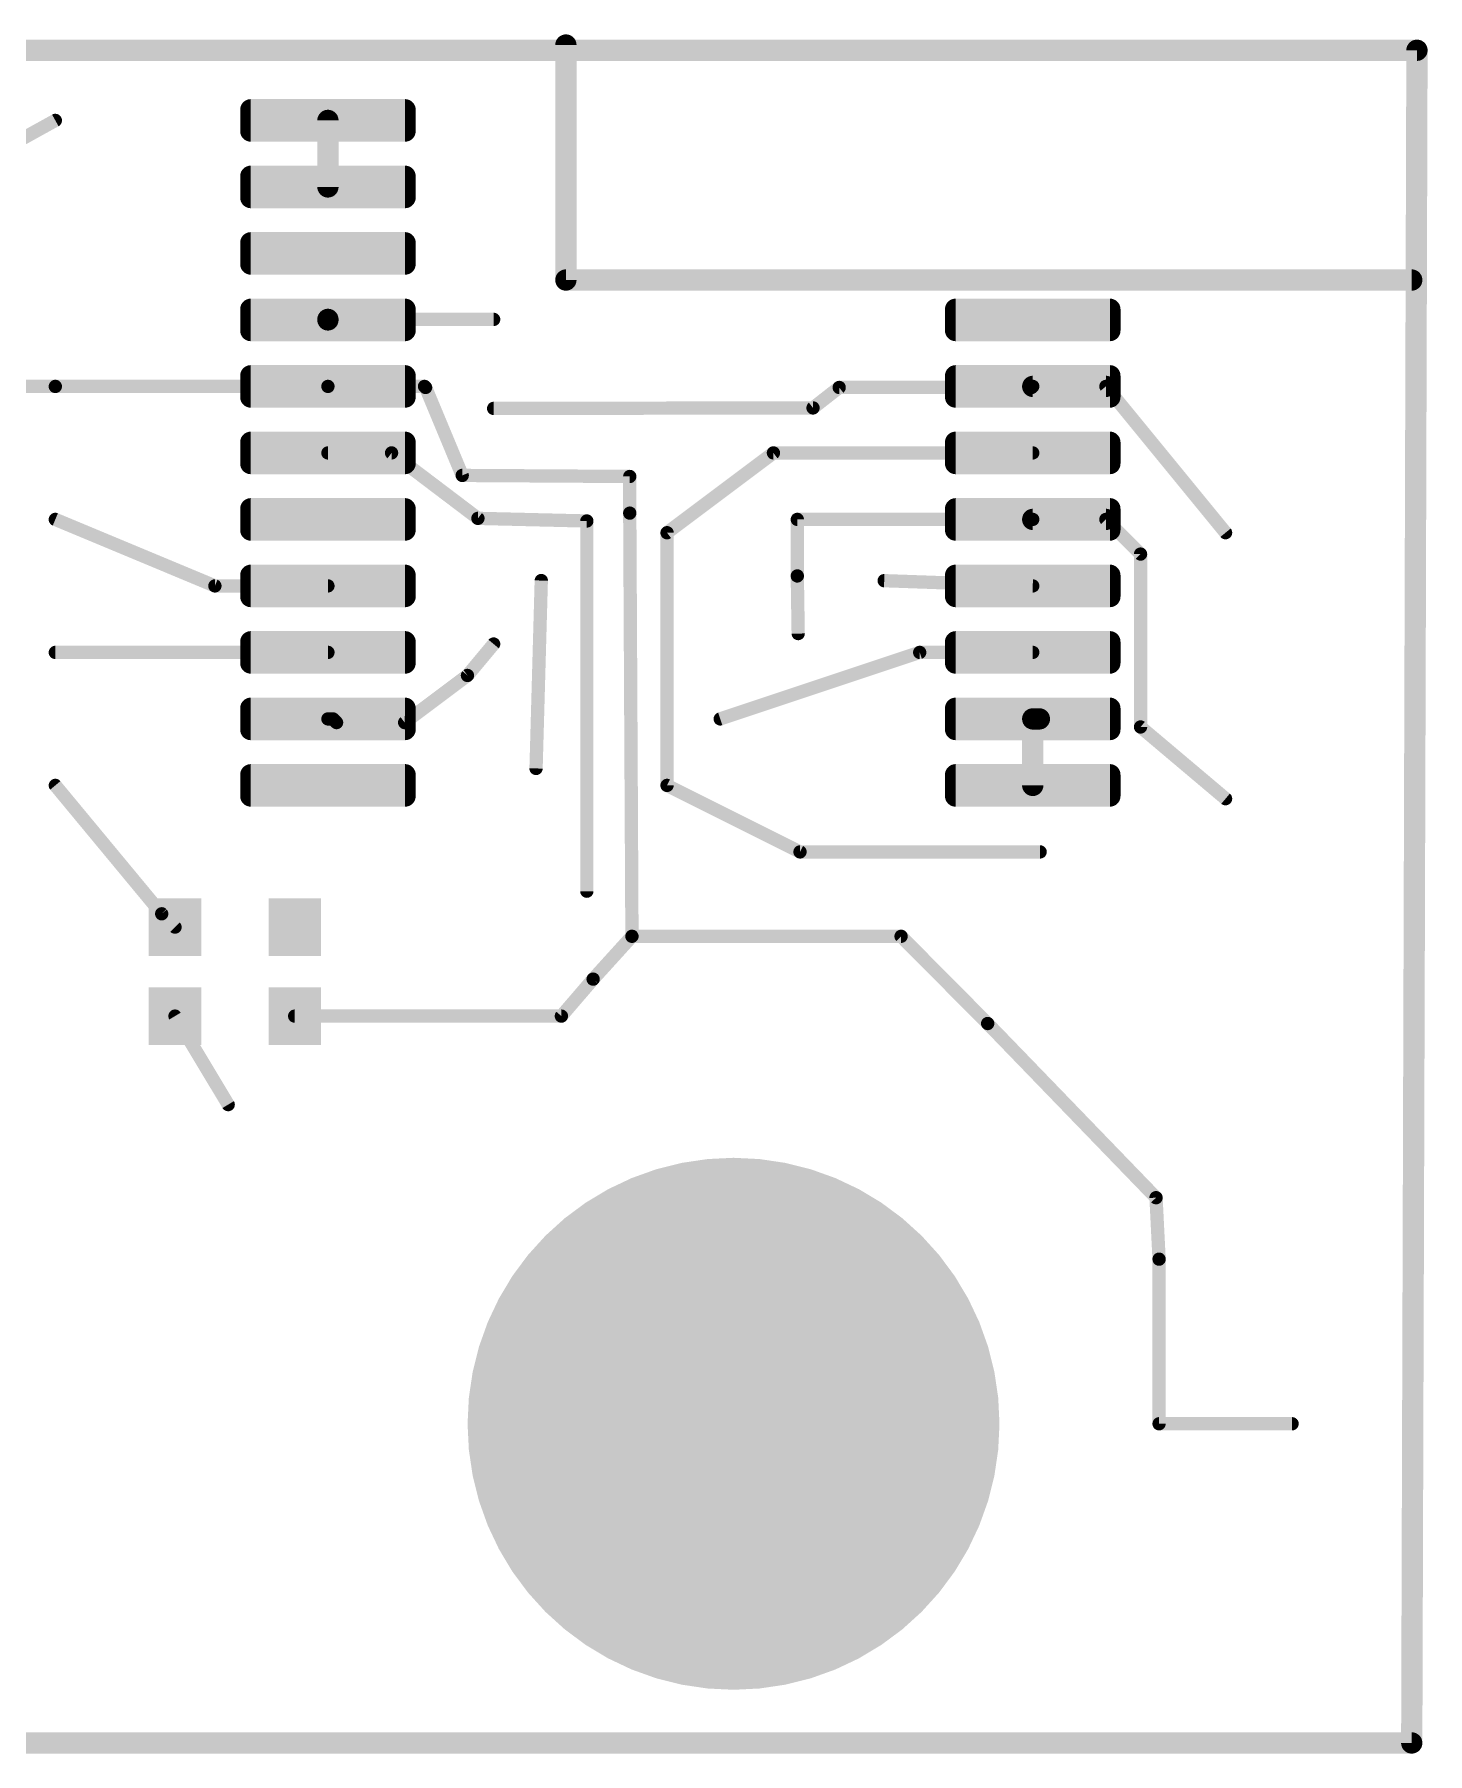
# Model space of a CAD drawing. Extents: x 4.2 to 59.7, y 32.3 to 65.1.
# Drawn here: x 33.13 to 59.74, y 32.31 to 65.14 of the extents above; entities that cross this region are included whole.
import ezdxf

# ---------------------------------------------------------------- set-up
doc = ezdxf.new("R2010")
doc.units = 0
doc.layers.add('1', color=22, linetype='CONTINUOUS')

# ---------------------------------------------------------------- blocks, each defined once
blk = doc.blocks.new('RECT')
blk.add_solid([(-0.5, -0.5), (0.5, -0.5), (-0.5, 0.5), (0.5, 0.5)])
blk = doc.blocks.new('RECT536448X130048R50')
at = {"const_width": 0.2032}
blk.add_lwpolyline([(1.5748, -0.2032), (1.5748, 0.2032, 0.4142), (1.4732, 0.3048), (-1.4732, 0.3048, 0.4142), (-1.5748, 0.2032), (-1.5748, -0.2032, 0.4142), (-1.4732, -0.3048), (1.4732, -0.3048, 0.4142)], format="xyb", close=True, dxfattribs=at)
blk.add_solid([(-1.4986, -0.2286), (1.4986, -0.2286), (-1.4986, 0.2286), (1.4986, 0.2286)])
blk = doc.blocks.new('PIE')
at = {"const_width": 0.5}
blk.add_lwpolyline([(0, -0.25, 1), (0, 0.25, 1), (0, -0.25)], format="xyb", dxfattribs=at)

msp = doc.modelspace()

# ---------------------------------------------------------------- linework, layer by layer
at = {"layer": '1'}
for points, const_width in [([(4.454, 64.84), (59.536, 64.84)], 0.4064), ([(43.28, 64.94), (43.28, 60.452)], 0.4064), ([(59.536, 64.84), (59.436, 32.512)], 0.4064), ([(38.735, 63.5), (38.735, 62.23)], 0.4064), ([(26.102, 59.39), (33.528, 63.5)], 0.254), ([(43.28, 60.452), (59.436, 60.452)], 0.4064), ([(38.735, 59.7), (38.735, 59.69)], 0.4064), ([(41.9, 59.7), (38.735, 59.7)], 0.254), ([(33.528, 58.42), (31.82, 58.42)], 0.254), ([(38.735, 58.42), (33.528, 58.42)], 0.254), ([(40.58, 58.42), (38.735, 58.42)], 0.254), ([(40.6, 58.4), (40.58, 58.42)], 0.254), ([(41.3, 56.72), (40.6, 58.4)], 0.254), ([(48.0001, 58.0091), (48.5, 58.4)], 0.254), ([(48.5, 58.4), (52.177, 58.4)], 0.254), ([(52.197, 58.42), (53.594, 58.42)], 0.4064), ([(52.177, 58.4), (52.197, 58.42)], 0.254), ([(53.594, 58.42), (55.88, 55.626)], 0.254), ([(41.9, 58), (48.0001, 58.0091)], 0.254), ([(38.735, 57.15), (39.95, 57.15)], 0.254), ([(39.95, 57.15), (41.6, 55.9)], 0.254), ([(47.244, 57.15), (45.212, 55.626)], 0.254), ([(52.197, 57.15), (47.244, 57.15)], 0.254), ([(44.5, 56.7), (41.3, 56.72)], 0.254), ([(44.5, 56), (44.5, 56.7)], 0.254), ([(36.576, 54.61), (33.528, 55.88)], 0.254), ([(41.6, 55.9), (43.68, 55.85)], 0.254), ([(43.68, 48.7797), (43.68, 55.85)], 0.254), ([(44.542, 47.918), (44.5, 56)], 0.254), ([(47.7, 54.8), (47.7, 55.88)], 0.254), ([(47.7, 55.88), (52.197, 55.88)], 0.254), ([(52.197, 55.88), (53.594, 55.88)], 0.4064), ([(53.594, 55.88), (54.256, 55.218)], 0.254), ([(45.212, 55.626), (45.212, 50.8)], 0.254), ([(54.256, 55.218), (54.256, 51.916)], 0.254), ([(42.71, 51.124), (42.81, 54.712)], 0.254), ([(47.717, 53.7), (47.7, 54.8)], 0.254), ([(52.197, 54.61), (49.36, 54.71)], 0.254), ([(38.735, 54.61), (36.576, 54.61)], 0.254), ([(41.4, 52.9), (41.9, 53.5)], 0.254), ([(33.528, 53.34), (38.735, 53.34)], 0.254), ([(46.228, 52.07), (50.038, 53.34)], 0.254), ([(50.038, 53.34), (52.197, 53.34)], 0.254), ([(40.2, 52), (41.4, 52.9)], 0.254), ([(52.197, 52.07), (52.324, 52.07)], 0.4064), ([(52.197, 52.07), (52.197, 50.8)], 0.4064), ([(38.735, 52.07), (38.83, 52.07)], 0.254), ([(38.83, 52.07), (38.9, 52)], 0.254), ([(38.9, 52), (40.2, 52)], 0.254), ([(54.256, 51.916), (55.88, 50.546)], 0.254), ([(35.56, 48.348), (33.528, 50.8)], 0.254), ([(45.212, 50.8), (47.752, 49.53)], 0.254), ([(47.752, 49.53), (52.338, 49.53)], 0.254), ([(35.814, 48.094), (35.56, 48.348)], 0.254), ([(43.8, 47.1), (44.542, 47.918)], 0.254), ([(49.682, 47.918), (44.542, 47.918)], 0.254), ([(51.336, 46.252), (49.682, 47.918)], 0.254), ([(43.194, 46.394), (43.8, 47.1)], 0.254), ([(35.814, 46.394), (36.83, 44.704)], 0.254), ([(38.1, 46.394), (43.194, 46.394)], 0.254), ([(54.5517, 42.926), (51.336, 46.252)], 0.254), ([(54.61, 41.7517), (54.5517, 42.926)], 0.254), ([(54.61, 38.608), (54.61, 41.7517)], 0.254), ([(57.15, 38.608), (54.61, 38.608)], 0.254), ([(59.436, 32.512), (4.354, 32.512)], 0.4064)]:
    msp.add_lwpolyline(points, dxfattribs=dict(at, const_width=const_width))
for points, const_width in [([(43.3816, 64.94, 1), (43.1784, 64.94)], 0.2032), ([(59.6376, 64.8397, 1), (59.4344, 64.8403)], 0.2032), ([(59.536, 64.7384, 1), (59.536, 64.9416)], 0.2032), ([(38.8366, 63.5, 1), (38.6334, 63.5)], 0.2032), ([(33.5587, 63.4444, 1), (33.4973, 63.5556)], 0.127), ([(38.6334, 62.23, 1), (38.8366, 62.23)], 0.2032), ([(43.28, 60.5536, 1), (43.28, 60.3504)], 0.2032), ([(43.1784, 60.452, 1), (43.3816, 60.452)], 0.2032), ([(59.436, 60.3504, 1), (59.436, 60.5536)], 0.2032), ([(38.8366, 59.7, 1), (38.6334, 59.7)], 0.2032), ([(38.6334, 59.69, 1), (38.8366, 59.69)], 0.2032), ([(38.735, 59.7635, 1), (38.735, 59.6365)], 0.127), ([(41.9, 59.6365, 1), (41.9, 59.7635)], 0.127), ([(33.528, 58.4835, 1), (33.528, 58.3565)], 0.127), ([(33.528, 58.3565, 1), (33.528, 58.4835)], 0.127), ([(38.735, 58.4835, 1), (38.735, 58.3565)], 0.127), ([(38.735, 58.3565, 1), (38.735, 58.4835)], 0.127), ([(40.6249, 58.4649, 1), (40.5351, 58.3751)], 0.127), ([(40.6586, 58.4244, 1), (40.5414, 58.3756)], 0.127), ([(40.5551, 58.3551, 1), (40.6449, 58.4449)], 0.127), ([(40.58, 58.3565, 1), (40.58, 58.4835)], 0.127), ([(48.5, 58.4635, 1), (48.5, 58.3365)], 0.127), ([(48.5391, 58.35, 1), (48.4609, 58.45)], 0.127), ([(52.197, 58.5216, 1), (52.197, 58.3184)], 0.2032), ([(52.1321, 58.4449, 1), (52.2219, 58.3551)], 0.127), ([(52.2419, 58.3751, 1), (52.1521, 58.4649)], 0.127), ([(52.177, 58.3365, 1), (52.177, 58.4635)], 0.127), ([(53.6431, 58.4602, 1), (53.5449, 58.3798)], 0.127), ([(53.594, 58.3184, 1), (53.594, 58.5216)], 0.2032), ([(41.8999, 58.0635, 1), (41.9001, 57.9365)], 0.127), ([(47.961, 58.0591, 1), (48.0392, 57.9591)], 0.127), ([(48.0002, 57.9456, 1), (48, 58.0726)], 0.127), ([(38.735, 57.2135, 1), (38.735, 57.0865)], 0.127), ([(39.9883, 57.2006, 1), (39.9117, 57.0994)], 0.127), ([(39.95, 57.0865, 1), (39.95, 57.2135)], 0.127), ([(47.244, 57.2135, 1), (47.244, 57.0865)], 0.127), ([(47.2821, 57.0992, 1), (47.2059, 57.2008)], 0.127), ([(52.197, 57.0865, 1), (52.197, 57.2135)], 0.127), ([(41.3004, 56.7835, 1), (41.2996, 56.6565)], 0.127), ([(41.2414, 56.6956, 1), (41.3586, 56.7444)], 0.127), ([(44.5635, 56.7, 1), (44.4365, 56.7)], 0.127), ([(44.4996, 56.6365, 1), (44.5004, 56.7635)], 0.127), ([(33.5524, 55.9386, 1), (33.5036, 55.8214)], 0.127), ([(41.6015, 55.9635, 1), (41.5985, 55.8365)], 0.127), ([(41.5617, 55.8494, 1), (41.6383, 55.9506)], 0.127), ([(43.7435, 55.85, 1), (43.6165, 55.85)], 0.127), ([(43.6785, 55.7865, 1), (43.6815, 55.9135)], 0.127), ([(44.5635, 56.0003, 1), (44.4365, 55.9997)], 0.127), ([(44.4365, 56, 1), (44.5635, 56)], 0.127), ([(47.7635, 55.88, 1), (47.6365, 55.88)], 0.127), ([(47.7, 55.9435, 1), (47.7, 55.8165)], 0.127), ([(52.197, 55.9816, 1), (52.197, 55.7784)], 0.2032), ([(52.197, 55.8165, 1), (52.197, 55.9435)], 0.127), ([(53.6389, 55.9249, 1), (53.5491, 55.8351)], 0.127), ([(53.594, 55.7784, 1), (53.594, 55.9816)], 0.2032), ([(45.2755, 55.626, 1), (45.1485, 55.626)], 0.127), ([(45.1739, 55.6768, 1), (45.2501, 55.5752)], 0.127), ([(55.8309, 55.5858, 1), (55.9291, 55.6662)], 0.127), ([(54.3195, 55.218, 1), (54.1925, 55.218)], 0.127), ([(54.2111, 55.1731, 1), (54.3009, 55.2629)], 0.127), ([(42.8735, 54.7102, 1), (42.7465, 54.7138)], 0.127), ([(47.7635, 54.801, 1), (47.6365, 54.799)], 0.127), ([(47.6365, 54.8, 1), (47.7635, 54.8)], 0.127), ([(49.3622, 54.7735, 1), (49.3578, 54.6465)], 0.127), ([(36.576, 54.6735, 1), (36.576, 54.5465)], 0.127), ([(36.5516, 54.5514, 1), (36.6004, 54.6686)], 0.127), ([(38.735, 54.5465, 1), (38.735, 54.6735)], 0.127), ([(52.1948, 54.5465, 1), (52.1992, 54.6735)], 0.127), ([(41.9488, 53.4593, 1), (41.8512, 53.5407)], 0.127), ([(47.6535, 53.699, 1), (47.7805, 53.701)], 0.127), ([(33.528, 53.4035, 1), (33.528, 53.2765)], 0.127), ([(38.735, 53.2765, 1), (38.735, 53.4035)], 0.127), ([(50.038, 53.4035, 1), (50.038, 53.2765)], 0.127), ([(50.0581, 53.2798, 1), (50.0179, 53.4002)], 0.127), ([(52.197, 53.2765, 1), (52.197, 53.4035)], 0.127), ([(41.3512, 52.9407, 1), (41.4488, 52.8593)], 0.127), ([(41.4381, 52.8492, 1), (41.3619, 52.9508)], 0.127), ([(52.197, 52.1716, 1), (52.197, 51.9684)], 0.2032), ([(52.2986, 52.07, 1), (52.0954, 52.07)], 0.2032), ([(52.324, 51.9684, 1), (52.324, 52.1716)], 0.2032), ([(38.735, 52.1335, 1), (38.735, 52.0065)], 0.127), ([(38.8749, 52.1149, 1), (38.7851, 52.0251)], 0.127), ([(38.83, 52.0065, 1), (38.83, 52.1335)], 0.127), ([(38.9, 52.0635, 1), (38.9, 51.9365)], 0.127), ([(38.8551, 51.9551, 1), (38.9449, 52.0449)], 0.127), ([(40.1619, 52.0508, 1), (40.2381, 51.9492)], 0.127), ([(40.2, 51.9365, 1), (40.2, 52.0635)], 0.127), ([(46.2079, 52.1302, 1), (46.2481, 52.0098)], 0.127), ([(54.1925, 51.916, 1), (54.3195, 51.916)], 0.127), ([(54.2969, 51.9645, 1), (54.2151, 51.8675)], 0.127), ([(33.5769, 50.8405, 1), (33.4791, 50.7595)], 0.127), ([(42.6465, 51.1258, 1), (42.7735, 51.1222)], 0.127), ([(45.2404, 50.8568, 1), (45.1836, 50.7432)], 0.127), ([(52.0954, 50.8, 1), (52.2986, 50.8)], 0.2032), ([(45.1485, 50.8, 1), (45.2755, 50.8)], 0.127), ([(55.8391, 50.4975, 1), (55.9209, 50.5945)], 0.127), ([(47.752, 49.5935, 1), (47.752, 49.4665)], 0.127), ([(47.7236, 49.4732, 1), (47.7804, 49.5868)], 0.127), ([(52.338, 49.4665, 1), (52.338, 49.5935)], 0.127), ([(43.6165, 48.7797, 1), (43.7435, 48.7797)], 0.127), ([(35.6049, 48.3929, 1), (35.5151, 48.3031)], 0.127), ([(35.5111, 48.3075, 1), (35.6089, 48.3885)], 0.127), ([(35.7691, 48.0491, 1), (35.8589, 48.1389)], 0.127), ([(44.542, 47.9815, 1), (44.542, 47.8545)], 0.127), ([(44.4785, 47.9177, 1), (44.6055, 47.9183)], 0.127), ([(44.589, 47.8753, 1), (44.495, 47.9607)], 0.127), ([(49.7271, 47.9627, 1), (49.6369, 47.8733)], 0.127), ([(49.682, 47.8545, 1), (49.682, 47.9815)], 0.127), ([(43.753, 47.1427, 1), (43.847, 47.0573)], 0.127), ([(43.8482, 47.0586, 1), (43.7518, 47.1414)], 0.127), ([(35.8684, 46.4267, 1), (35.7596, 46.3613)], 0.127), ([(38.1, 46.4575, 1), (38.1, 46.3305)], 0.127), ([(43.1458, 46.4354, 1), (43.2422, 46.3526)], 0.127), ([(43.194, 46.3305, 1), (43.194, 46.4575)], 0.127), ([(51.3817, 46.2961, 1), (51.2903, 46.2079)], 0.127), ([(51.2909, 46.2073, 1), (51.3811, 46.2967)], 0.127), ([(36.7756, 44.6713, 1), (36.8844, 44.7367)], 0.127), ([(54.6151, 42.9291, 1), (54.4883, 42.9229)], 0.127), ([(54.5061, 42.8819, 1), (54.5974, 42.9701)], 0.127), ([(54.6735, 41.7517, 1), (54.5465, 41.7517)], 0.127), ([(54.5466, 41.7486, 1), (54.6734, 41.7549)], 0.127), ([(54.61, 38.6715, 1), (54.61, 38.5445)], 0.127), ([(54.5465, 38.608, 1), (54.6735, 38.608)], 0.127), ([(57.15, 38.5445, 1), (57.15, 38.6715)], 0.127), ([(59.3344, 32.5123, 1), (59.5376, 32.5117)], 0.2032), ([(59.436, 32.4104, 1), (59.436, 32.6136)], 0.2032)]:
    msp.add_lwpolyline(points, format="xyb", dxfattribs=dict(at, const_width=const_width))

# ---------------------------------------------------------------- block references
at = {"layer": '1', "rotation": 180}
for p in [(38.735, 63.5), (38.735, 62.23), (38.735, 60.96), (38.735, 59.69), (52.197, 59.69), (38.735, 58.42), (52.197, 58.42), (38.735, 57.15), (52.197, 57.15), (38.735, 55.88), (52.197, 55.88), (38.735, 54.61), (52.197, 54.61), (38.735, 53.34), (52.197, 53.34), (38.735, 52.07), (52.197, 52.07), (38.735, 50.8), (52.197, 50.8)]:
    msp.add_blockref('RECT536448X130048R50', p, dxfattribs=at)
at = {"layer": '1', "xscale": 1.1}
for p, rotation in [((35.814, 48.094), 90), ((38.1, 48.094), 270), ((35.814, 46.394), 90), ((38.1, 46.394), 270)]:
    msp.add_blockref('RECT', p, dxfattribs=dict(at, rotation=rotation))
at = {"layer": '1', "xscale": 10.16, "yscale": 10.16}
msp.add_blockref('PIE', (46.482, 38.608), dxfattribs=at)

doc.saveas('drawing.dxf')
